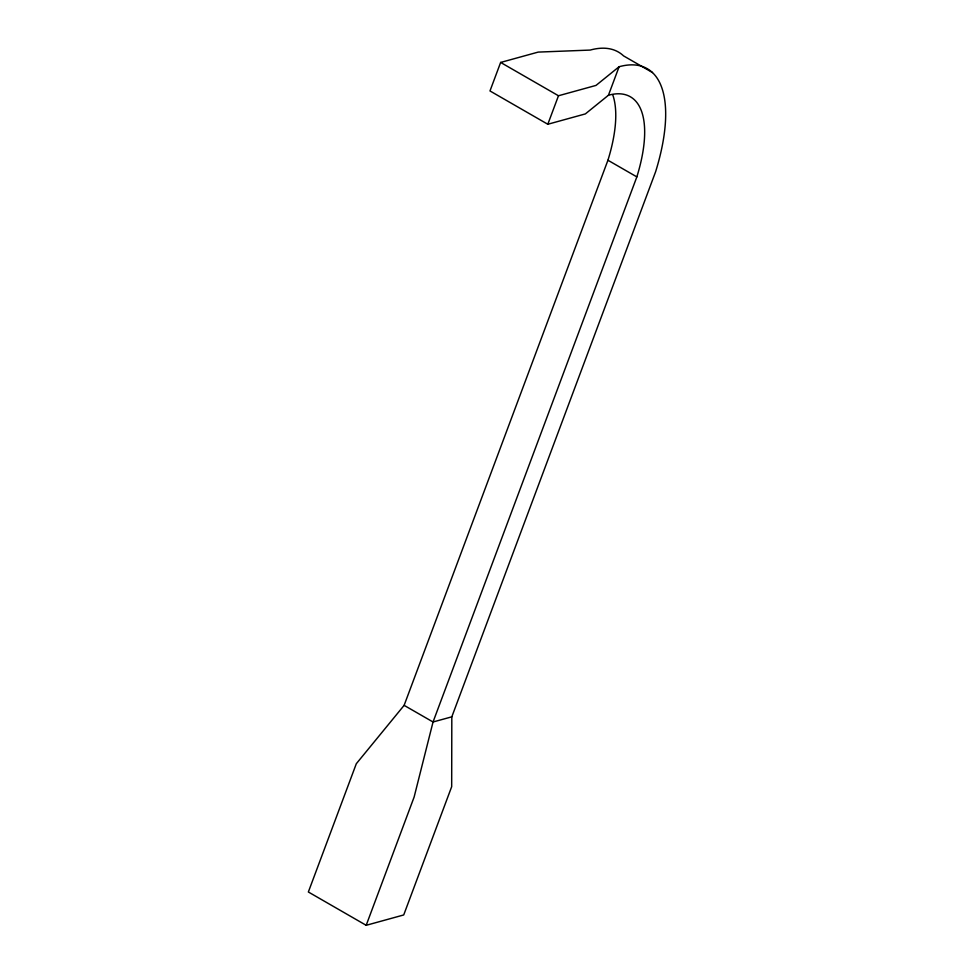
<?xml version="1.0" encoding="UTF-8"?>
<svg xmlns="http://www.w3.org/2000/svg" width="974" height="974" viewBox="0 0 974 974"><rect width="100%" height="100%" fill="white"/><g stroke="black" fill="none" stroke-linecap="round" stroke-linejoin="round"><path stroke-width="1.46" d="M619.099 66.731L608.446 95.233L585.362 113.909L547.814 124.258L489.983 90.947L500.636 62.446L558.479 95.756L596.015 85.408L619.099 66.731A165.385 67.023 -60.1 0 1 655.624 171.716L451.814 716.827L451.68 786.688L403.723 914.951L366.187 925.3L308.356 891.989L356.301 763.738L404.125 705.346L607.934 160.235A128.641 52.133 -60.1 0 0 612.816 95.014M547.814 124.258L558.479 95.756M608.446 95.233A128.641 52.133 -60.1 0 1 636.85 176.891L433.04 721.99L414.133 797.036L366.187 925.3M500.636 62.446L538.184 52.097L590.183 50.076A165.385 67.023 -60.1 0 1 623.555 55.883L652.47 72.539M451.814 716.827L433.04 721.99L404.125 705.346M607.934 160.235L636.85 176.891"/></g></svg>
